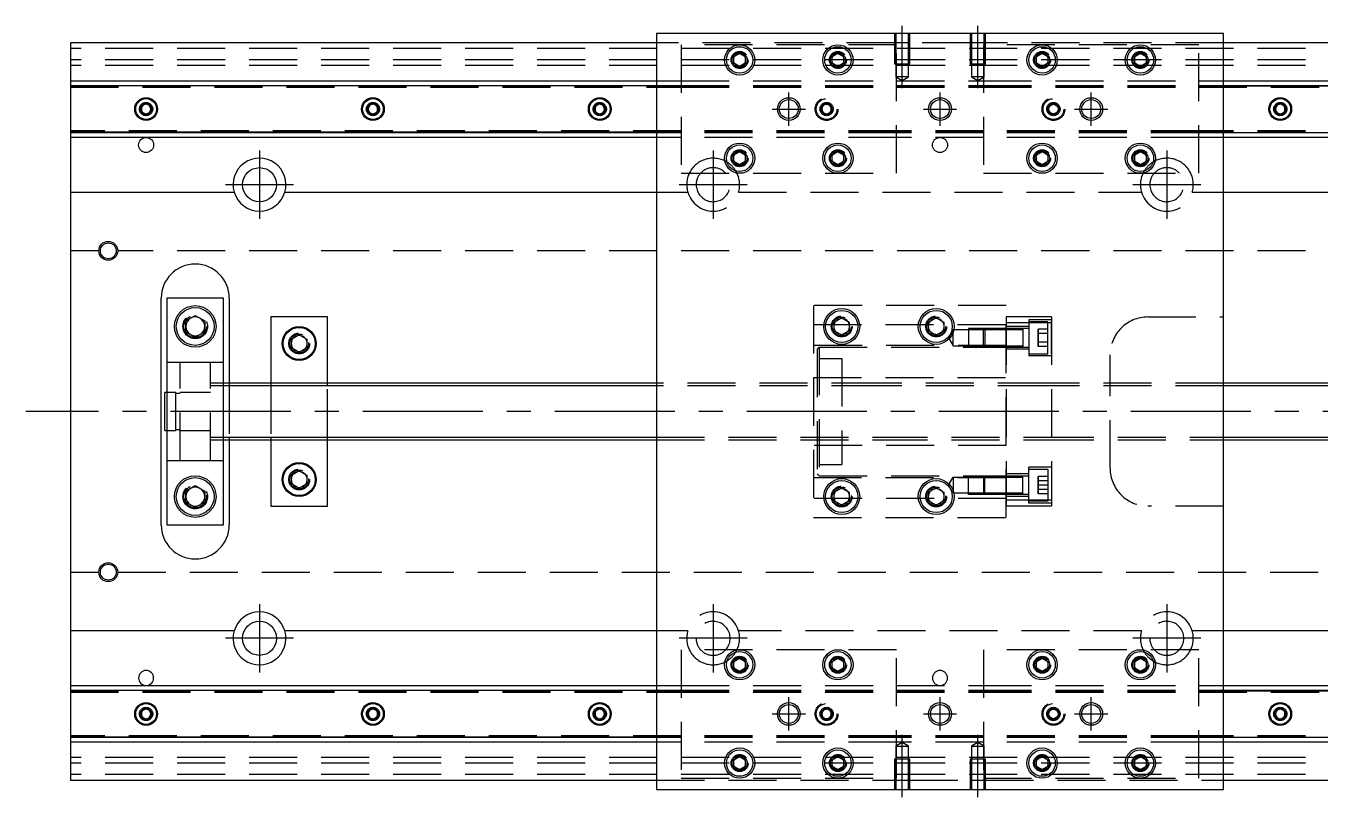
# Model space of a CAD drawing. Extents: x -12 to 673, y -279 to 102.
# Drawn here: x -11.8 to 330.5, y -102 to 102 of the extents above; entities that cross this region are included whole.
import ezdxf

# ---------------------------------------------------------------- set-up
doc = ezdxf.new("R2010")
doc.units = 0
doc.linetypes.add('CENTER', pattern=[50.8, 31.75, -6.35, 6.35, -6.35])
doc.linetypes.add('DASHED', pattern=[19.05, 12.7, -6.35])
doc.layers.get('0').update_dxf_attribs({"linetype": 'CONTINUOUS'})
doc.layers.add('CENTER', color=1, linetype='CENTER')

msp = doc.modelspace()

# ---------------------------------------------------------------- linework, layer by layer
at = {"color": 7, "linetype": 'CONTINUOUS'}
for p, q in [((155, 100), (155, -100)), ((305, 100), (155, 100)), ((305, -100), (305, 100)), ((0, 97.5), (0, 87.5)), ((155, 97.5), (0, 97.5)), ((460, 97.5), (305, 97.5)), ((175.5, 93.866026), (177, 94.73205)), ((175.5, 92.133974), (175.5, 93.866026)), ((177, 94.73205), (178.5, 93.866026)), ((178.5, 93.866026), (178.5, 92.133974)), ((201.5, 93.866026), (203, 94.73205)), ((201.5, 92.133974), (201.5, 93.866026)), ((203, 94.73205), (204.5, 93.866026)), ((204.5, 93.866026), (204.5, 92.133974)), ((255.5, 93.866026), (257, 94.73205)), ((255.5, 92.133974), (255.5, 93.866026)), ((257, 94.73205), (258.5, 93.866026)), ((258.5, 93.866026), (258.5, 92.133974)), ((281.5, 93.866026), (283, 94.73205)), ((281.5, 92.133974), (281.5, 93.866026)), ((283, 94.73205), (284.5, 93.866026)), ((284.5, 93.866026), (284.5, 92.133974)), ((177, 91.26795), (175.5, 92.133974)), ((178.5, 92.133974), (177, 91.26795)), ((203, 91.26795), (201.5, 92.133974)), ((204.5, 92.133974), (203, 91.26795)), ((257, 91.26795), (255.5, 92.133974)), ((258.5, 92.133974), (257, 91.26795)), ((283, 91.26795), (281.5, 92.133974)), ((284.5, 92.133974), (283, 91.26795)), ((0, 87.5), (155, 87.5)), ((0, 87.5), (0, 86.247728)), ((0, 86.247728), (155, 86.247728)), ((0, 86.247728), (0, 73.752272)), ((305, 87.5), (460, 87.5)), ((305, 86.247728), (460, 86.247728)), ((18.75, 80.721688), (20, 81.443376)), ((18.75, 79.278312), (18.75, 80.721688)), ((20, 78.556624), (18.75, 79.278312)), ((20, 81.443376), (21.25, 80.721688)), ((21.25, 79.278312), (20, 78.556624)), ((21.25, 80.721688), (21.25, 79.278312)), ((78.75, 80.721688), (80, 81.443376)), ((78.75, 79.278312), (78.75, 80.721688)), ((80, 78.556624), (78.75, 79.278312)), ((80, 81.443376), (81.25, 80.721688)), ((81.25, 79.278312), (80, 78.556624)), ((81.25, 80.721688), (81.25, 79.278312)), ((138.75, 80.721688), (140, 81.443376)), ((138.75, 79.278312), (138.75, 80.721688)), ((140, 78.556624), (138.75, 79.278312)), ((140, 81.443376), (141.25, 80.721688)), ((141.25, 79.278312), (140, 78.556624)), ((141.25, 80.721688), (141.25, 79.278312)), ((318.75, 80.721688), (320, 81.443376)), ((318.75, 79.278312), (318.75, 80.721688)), ((320, 78.556624), (318.75, 79.278312)), ((320, 81.443376), (321.25, 80.721688)), ((321.25, 79.278312), (320, 78.556624)), ((321.25, 80.721688), (321.25, 79.278312)), ((0, 73.752272), (0, 72.5)), ((155, 73.752272), (0, 73.752272)), ((155, 72.5), (0, 72.5)), ((0, 72.5), (0, 58)), ((460, 73.752272), (305, 73.752272)), ((460, 72.5), (305, 72.5)), ((175.5, 67.866026), (177, 68.73205)), ((177, 68.73205), (178.5, 67.866026)), ((201.5, 67.866026), (203, 68.73205)), ((203, 68.73205), (204.5, 67.866026)), ((255.5, 67.866026), (257, 68.73205)), ((257, 68.73205), (258.5, 67.866026)), ((281.5, 67.866026), (283, 68.73205)), ((283, 68.73205), (284.5, 67.866026)), ((175.5, 66.133974), (175.5, 67.866026)), ((177, 65.26795), (175.5, 66.133974)), ((178.5, 66.133974), (177, 65.26795)), ((178.5, 67.866026), (178.5, 66.133974)), ((201.5, 66.133974), (201.5, 67.866026)), ((203, 65.26795), (201.5, 66.133974)), ((204.5, 66.133974), (203, 65.26795)), ((204.5, 67.866026), (204.5, 66.133974)), ((255.5, 66.133974), (255.5, 67.866026)), ((257, 65.26795), (255.5, 66.133974)), ((258.5, 66.133974), (257, 65.26795)), ((258.5, 67.866026), (258.5, 66.133974)), ((281.5, 66.133974), (281.5, 67.866026)), ((283, 65.26795), (281.5, 66.133974)), ((284.5, 66.133974), (283, 65.26795)), ((284.5, 67.866026), (284.5, 66.133974)), ((0, 58), (43.291796, 58)), ((0, 58), (0, -58)), ((56.708204, 58), (155, 58)), ((305, 58), (403.291796, 58)), ((24, -30), (24, 30)), ((25.5, 30), (25.5, -30)), ((40.5, 30), (25.5, 30)), ((40.5, -30), (40.5, 30)), ((42, 30), (42, 7.5)), ((30.5, 23.943376), (33, 25.386752)), ((33, 25.386752), (35.5, 23.943376)), ((68, 25), (53, 25)), ((53, 25), (53, 7.5)), ((68, 7.5), (68, 25)), ((202, 23.6547), (204, 24.809402)), ((204, 24.809402), (206, 23.6547)), ((227, 23.6547), (229, 24.809402)), ((229, 24.809402), (231, 23.6547)), ((30.5, 21.056624), (30.5, 23.943376)), ((33, 19.613248), (30.5, 21.056624)), ((35.5, 21.056624), (33, 19.613248)), ((35.5, 23.943376), (35.5, 21.056624)), ((202, 21.3453), (202, 23.6547)), ((204, 20.190598), (202, 21.3453)), ((206, 21.3453), (204, 20.190598)), ((206, 23.6547), (206, 21.3453)), ((227, 21.3453), (227, 23.6547)), ((229, 20.190598), (227, 21.3453)), ((231, 21.3453), (229, 20.190598)), ((231, 23.6547), (231, 21.3453)), ((58.5, 19.1547), (60.5, 20.309402)), ((58.5, 16.8453), (58.5, 19.1547)), ((60.5, 20.309402), (62.5, 19.1547)), ((62.5, 19.1547), (62.5, 16.8453)), ((60.5, 15.690598), (58.5, 16.8453)), ((62.5, 16.8453), (60.5, 15.690598)), ((155, 7.5), (40.5, 7.5)), ((410, 7.5), (305, 7.5)), ((25, -5), (25, 5)), ((25.5, 5), (25, 5)), ((25, -5), (25.5, -5)), ((40.5, -7.5), (155, -7.5)), ((42, -7.5), (42, -30)), ((53, -7.5), (53, -25)), ((68, -25), (68, -7.5)), ((305, -7.5), (410, -7.5)), ((58.5, -16.8453), (60.5, -15.690598)), ((58.5, -19.1547), (58.5, -16.8453)), ((60.5, -15.690598), (62.5, -16.8453)), ((62.5, -16.8453), (62.5, -19.1547)), ((30.5, -21.056624), (33, -19.613248)), ((33, -19.613248), (35.5, -21.056624)), ((60.5, -20.309402), (58.5, -19.1547)), ((62.5, -19.1547), (60.5, -20.309402)), ((202, -21.3453), (204, -20.190598)), ((204, -20.190598), (206, -21.3453)), ((227, -21.3453), (229, -20.190598)), ((229, -20.190598), (231, -21.3453)), ((30.5, -23.943376), (30.5, -21.056624)), ((33, -25.386752), (30.5, -23.943376)), ((35.5, -23.943376), (33, -25.386752)), ((35.5, -21.056624), (35.5, -23.943376)), ((202, -23.6547), (202, -21.3453)), ((204, -24.809402), (202, -23.6547)), ((206, -23.6547), (204, -24.809402)), ((206, -21.3453), (206, -23.6547)), ((227, -23.6547), (227, -21.3453)), ((229, -24.809402), (227, -23.6547)), ((231, -23.6547), (229, -24.809402)), ((231, -21.3453), (231, -23.6547)), ((53, -25), (68, -25)), ((25.5, -30), (40.5, -30)), ((0, -58), (0, -72.5)), ((43.291796, -58), (0, -58)), ((155, -58), (56.708204, -58)), ((403.291796, -58), (305, -58)), ((175.5, -66.133974), (177, -65.26795)), ((175.5, -67.866026), (175.5, -66.133974)), ((177, -68.73205), (175.5, -67.866026)), ((177, -65.26795), (178.5, -66.133974)), ((178.5, -67.866026), (177, -68.73205)), ((178.5, -66.133974), (178.5, -67.866026)), ((201.5, -66.133974), (203, -65.26795)), ((201.5, -67.866026), (201.5, -66.133974)), ((203, -68.73205), (201.5, -67.866026)), ((203, -65.26795), (204.5, -66.133974)), ((204.5, -67.866026), (203, -68.73205)), ((204.5, -66.133974), (204.5, -67.866026)), ((255.5, -66.133974), (257, -65.26795)), ((255.5, -67.866026), (255.5, -66.133974)), ((257, -68.73205), (255.5, -67.866026)), ((257, -65.26795), (258.5, -66.133974)), ((258.5, -67.866026), (257, -68.73205)), ((258.5, -66.133974), (258.5, -67.866026)), ((281.5, -66.133974), (283, -65.26795)), ((281.5, -67.866026), (281.5, -66.133974)), ((283, -68.73205), (281.5, -67.866026)), ((283, -65.26795), (284.5, -66.133974)), ((284.5, -67.866026), (283, -68.73205)), ((284.5, -66.133974), (284.5, -67.866026)), ((0, -72.5), (155, -72.5)), ((0, -72.5), (0, -73.752272)), ((0, -73.752272), (155, -73.752272)), ((0, -73.752272), (0, -86.247728)), ((305, -72.5), (460, -72.5)), ((305, -73.752272), (460, -73.752272)), ((18.75, -79.278312), (20, -78.556624)), ((20, -78.556624), (21.25, -79.278312)), ((78.75, -79.278312), (80, -78.556624)), ((80, -78.556624), (81.25, -79.278312)), ((138.75, -79.278312), (140, -78.556624)), ((140, -78.556624), (141.25, -79.278312)), ((318.75, -79.278312), (320, -78.556624)), ((320, -78.556624), (321.25, -79.278312)), ((18.75, -80.721688), (18.75, -79.278312)), ((20, -81.443376), (18.75, -80.721688)), ((21.25, -80.721688), (20, -81.443376)), ((21.25, -79.278312), (21.25, -80.721688)), ((78.75, -80.721688), (78.75, -79.278312)), ((80, -81.443376), (78.75, -80.721688)), ((81.25, -80.721688), (80, -81.443376)), ((81.25, -79.278312), (81.25, -80.721688)), ((138.75, -80.721688), (138.75, -79.278312)), ((140, -81.443376), (138.75, -80.721688)), ((141.25, -80.721688), (140, -81.443376)), ((141.25, -79.278312), (141.25, -80.721688)), ((318.75, -80.721688), (318.75, -79.278312)), ((320, -81.443376), (318.75, -80.721688)), ((321.25, -80.721688), (320, -81.443376)), ((321.25, -79.278312), (321.25, -80.721688)), ((155, -86.247728), (0, -86.247728)), ((0, -86.247728), (0, -87.5)), ((155, -87.5), (0, -87.5)), ((0, -87.5), (0, -97.5)), ((460, -86.247728), (305, -86.247728)), ((460, -87.5), (305, -87.5)), ((175.5, -92.133974), (177, -91.26795)), ((175.5, -93.866026), (175.5, -92.133974)), ((177, -91.26795), (178.5, -92.133974)), ((178.5, -92.133974), (178.5, -93.866026)), ((201.5, -92.133974), (203, -91.26795)), ((201.5, -93.866026), (201.5, -92.133974)), ((203, -91.26795), (204.5, -92.133974)), ((204.5, -92.133974), (204.5, -93.866026)), ((255.5, -92.133974), (257, -91.26795)), ((255.5, -93.866026), (255.5, -92.133974)), ((257, -91.26795), (258.5, -92.133974)), ((258.5, -92.133974), (258.5, -93.866026)), ((281.5, -92.133974), (283, -91.26795)), ((281.5, -93.866026), (281.5, -92.133974)), ((283, -91.26795), (284.5, -92.133974)), ((284.5, -92.133974), (284.5, -93.866026)), ((177, -94.73205), (175.5, -93.866026)), ((178.5, -93.866026), (177, -94.73205)), ((203, -94.73205), (201.5, -93.866026)), ((204.5, -93.866026), (203, -94.73205)), ((257, -94.73205), (255.5, -93.866026)), ((258.5, -93.866026), (257, -94.73205)), ((283, -94.73205), (281.5, -93.866026)), ((284.5, -93.866026), (283, -94.73205)), ((0, -97.5), (155, -97.5)), ((305, -97.5), (460, -97.5)), ((155, -100), (305, -100))]:
    msp.add_line(p, q, dxfattribs=at)
at = {"color": 3, "linetype": 'DASHED'}
for p, q in [((218.000006, 100), (218.000006, 92)), ((218.35, 100), (218.35, 92)), ((221.65, 92), (221.65, 100)), ((221.999994, 92), (221.999994, 100)), ((238.000006, 100), (238.000006, 92)), ((238.35, 100), (238.35, 92)), ((241.65, 92), (241.65, 100)), ((241.999994, 92), (241.999994, 100)), ((460, 96), (0, 96)), ((218.000006, 97.5), (155, 97.5)), ((218.5, 97), (161.5, 97)), ((161.5, 97), (161.5, 63)), ((221.999994, 97.5), (218.000006, 97.5)), ((218.5, 63), (218.5, 97)), ((238.000006, 97.5), (221.999994, 97.5)), ((241.999994, 97.5), (238.000006, 97.5)), ((241.5, 97), (241.5, 63)), ((298.5, 97), (241.5, 97)), ((305, 97.5), (241.999994, 97.5)), ((298.5, 63), (298.5, 97)), ((460, 93), (0, 93)), ((178.973226, 93.326156), (179, 93)), ((201, 93), (201.023172, 93.30356)), ((258.973226, 93.326156), (259, 93)), ((284.973226, 93.326156), (285, 93)), ((460, 91.5), (0, 91.5)), ((218.000006, 92), (221.999994, 92)), ((218.35, 92), (218.35, 88.5)), ((221.65, 88.5), (221.65, 92)), ((238.000006, 92), (241.999994, 92)), ((238.35, 92), (238.35, 88.5)), ((241.65, 88.5), (241.65, 92)), ((0, 86.1147), (155, 86.1147)), ((0, 86.1), (161.5, 86.1)), ((0, 85.8), (161.5, 85.8)), ((155, 87.5), (161.5, 87.5)), ((155, 86.247728), (161.5, 86.247728)), ((155, 86.1147), (161.5, 86.1147)), ((161.5, 87.5), (218.5, 87.5)), ((161.5, 86.247728), (218.5, 86.247728)), ((161.5, 86.1147), (218.5, 86.1147)), ((161.5, 86.1), (218.5, 86.1)), ((161.5, 86.1), (218.5, 86.1)), ((161.5, 85.8), (218.5, 85.8)), ((161.5, 85.8), (218.5, 85.8)), ((221.65, 88.5), (218.35, 88.5)), ((218.35, 88.5), (220, 87.547372)), ((218.5, 87.5), (241.5, 87.5)), ((218.5, 86.247728), (241.5, 86.247728)), ((218.5, 86.1147), (241.5, 86.1147)), ((218.5, 86.1), (241.5, 86.1)), ((218.5, 85.8), (241.5, 85.8)), ((220, 87.547372), (221.65, 88.5)), ((241.65, 88.5), (238.35, 88.5)), ((238.35, 88.5), (240, 87.547372)), ((240, 87.547372), (241.65, 88.5)), ((241.5, 87.5), (298.5, 87.5)), ((241.5, 86.247728), (298.5, 86.247728)), ((241.5, 86.1147), (298.5, 86.1147)), ((241.5, 86.1), (298.5, 86.1)), ((241.5, 86.1), (298.5, 86.1)), ((241.5, 85.8), (298.5, 85.8)), ((241.5, 85.8), (298.5, 85.8)), ((298.5, 87.5), (305, 87.5)), ((298.5, 86.247728), (305, 86.247728)), ((298.5, 86.1147), (305, 86.1147)), ((298.5, 86.1), (460, 86.1)), ((298.5, 85.8), (460, 85.8)), ((305, 86.1147), (460, 86.1147)), ((21.477374, 80.25955), (21.5, 80)), ((78.5, 80), (78.516134, 80.21941)), ((141.477374, 80.25955), (141.5, 80)), ((198.5, 80), (198.516134, 80.21941)), ((198.75, 80.721688), (200, 81.443376)), ((198.75, 79.278312), (198.75, 80.721688)), ((200, 78.556624), (198.75, 79.278312)), ((200, 81.443376), (201.25, 80.721688)), ((201.25, 79.278312), (200, 78.556624)), ((201.25, 80.721688), (201.25, 79.278312)), ((258.5, 80), (258.52041, 80.24661)), ((258.75, 80.721688), (260, 81.443376)), ((258.75, 79.278312), (258.75, 80.721688)), ((260, 78.556624), (258.75, 79.278312)), ((260, 81.443376), (261.25, 80.721688)), ((261.25, 79.278312), (260, 78.556624)), ((261.25, 80.721688), (261.25, 79.278312)), ((321.477374, 80.25955), (321.5, 80)), ((161.5, 74.2), (0, 74.2)), ((161.5, 73.9), (0, 73.9)), ((155, 73.8853), (0, 73.8853)), ((161.5, 73.8853), (155, 73.8853)), ((161.5, 73.752272), (155, 73.752272)), ((161.5, 72.5), (155, 72.5)), ((218.5, 74.2), (161.5, 74.2)), ((218.5, 73.9), (161.5, 73.9)), ((218.5, 73.8853), (161.5, 73.8853)), ((218.5, 73.752272), (161.5, 73.752272)), ((218.5, 72.5), (161.5, 72.5)), ((241.5, 74.2), (218.5, 74.2)), ((241.5, 73.9), (218.5, 73.9)), ((241.5, 73.8853), (218.5, 73.8853)), ((241.5, 73.752272), (218.5, 73.752272)), ((241.5, 72.5), (218.5, 72.5)), ((298.5, 74.2), (241.5, 74.2)), ((298.5, 73.9), (241.5, 73.9)), ((298.5, 73.8853), (241.5, 73.8853)), ((298.5, 73.752272), (241.5, 73.752272)), ((298.5, 72.5), (241.5, 72.5)), ((460, 74.2), (298.5, 74.2)), ((460, 73.9), (298.5, 73.9)), ((305, 73.8853), (298.5, 73.8853)), ((305, 73.752272), (298.5, 73.752272)), ((305, 72.5), (298.5, 72.5)), ((460, 73.8853), (305, 73.8853)), ((175, 67), (175.030168, 67.346066)), ((204.973226, 67.326156), (205, 67)), ((258.973226, 67.326156), (259, 67)), ((281, 67), (281.030168, 67.346066)), ((161.5, 63), (218.5, 63)), ((241.5, 63), (298.5, 63)), ((155, 58), (163.291796, 58)), ((176.708204, 58), (283.291796, 58)), ((296.708204, 58), (305, 58)), ((7.5, 42.5), (0, 42.5)), ((460, 42.5), (12.5, 42.5)), ((196.5, 28), (196.5, -28)), ((247.5, 28), (196.5, 28)), ((247.5, -28), (247.5, 28)), ((247.5, 25), (247.5, -25)), ((259.5, 25), (247.5, 25)), ((253.5, 24.235572), (253.5, 14.735572)), ((259.5, 24.235572), (253.5, 24.235572)), ((259.5, 25), (259.5, -25)), ((285, 25), (305, 25)), ((30, 22.5), (30.020026, 22.846056)), ((196.5, 23), (247.5, 23)), ((201.5, 22.5), (201.512884, 22.753488)), ((226.5, 22.5), (226.52689, 22.865682)), ((233.500001, 21.585571), (232.287565, 19.485571)), ((239.4, 21.585571), (233.5, 21.585571)), ((233.500001, 17.385571), (233.500001, 21.585571)), ((242.4, 21.985565), (237.5, 21.985565)), ((237.5, 21.971141), (237.5, 16.985576)), ((242, 21.585571), (239.4, 21.585571)), ((241.9, 21.985571), (241.5, 21.585571)), ((241.5, 17.385571), (241.5, 21.585571)), ((241.9, 21.985571), (241.9, 16.985571)), ((251.9, 21.585571), (242, 21.585571)), ((253.5, 21.985565), (242.4, 21.985565)), ((259.5, 23.49468), (247.5, 23.49468)), ((253.5, 22.485571), (247.5, 22.485571)), ((251.9, 21.985571), (251.9, 16.985571)), ((258.5, 23.735571), (253.5, 23.735571)), ((256, 20.640272), (256, 21.794972)), ((256, 21.794972), (256, 20.640272)), ((258.5, 21.794972), (256, 21.794972)), ((258.5, 20.640272), (256, 20.640272)), ((256, 18.330872), (256, 20.640272)), ((256, 20.640272), (256, 18.330872)), ((258.5, 15.235572), (258.5, 23.735572)), ((259.5, 15.235571), (259.5, 23.735571)), ((62.983582, 18.286038), (63, 18)), ((247.5, 17.5), (196.5, 17.5)), ((232.287565, 19.485571), (233.500001, 17.385571)), ((233.500001, 17.385571), (239.4, 17.385571)), ((239.4, 17.385571), (242, 17.385571)), ((241.5, 17.385571), (241.9, 16.985571)), ((242, 17.385571), (251.9, 17.385571)), ((258.5, 18.330872), (256, 18.330872)), ((256, 17.17617), (256, 18.330872)), ((256, 18.330872), (256, 17.17617)), ((258.5, 17.17617), (256, 17.17617)), ((197.5, 16.5), (198, 17)), ((197.5, 16.5), (197.5, -16.5)), ((198, 17), (248, 17)), ((198, 17), (198, -17)), ((198, 14), (204, 14)), ((204, 14), (204, -14)), ((237.5, 16.985575), (242.4, 16.985575)), ((242.4, 16.985575), (253.5, 16.985575)), ((253.5, 16.485571), (247.5, 16.485571)), ((253.5, 15.235572), (258.5, 15.235572)), ((259.5, 14.735572), (253.5, 14.735572)), ((275, -15), (275, 15)), ((29, 13), (25.5, 13)), ((29, -13), (29, 13)), ((37, 13), (29, 13)), ((37, -13), (37, 13)), ((40.5, 13), (37, 13)), ((40.5, 7.5), (37, 7.5)), ((42, 7.5), (42, 6.75)), ((53, 7.5), (53, 6.75)), ((68, 6.75), (68, 7.5)), ((214, 7.5), (155, 7.5)), ((196.5, 9), (247.5, 9)), ((258, 7.5), (214, 7.5)), ((305, 7.5), (258, 7.5)), ((27.85, 5), (25.5, 5)), ((27.85, -5), (27.85, 5)), ((29, 4.8), (27.85, 4.8)), ((37, 5), (29, 5)), ((40.5, 6.75), (37, 6.75)), ((42, 6.75), (42, -6.75)), ((53, 6.75), (53, -6.75)), ((68, -6.75), (68, 6.75)), ((214, 6.75), (155, 6.75)), ((258, 6.75), (214, 6.75)), ((305, 6.75), (258, 6.75)), ((25.5, -5), (27.85, -5)), ((27.85, -4.8), (29, -4.8)), ((29, -5), (37, -5)), ((37, -6.75), (40.5, -6.75)), ((42, -6.75), (42, -7.5)), ((53, -6.75), (53, -7.5)), ((68, -7.5), (68, -6.75)), ((155, -6.75), (214, -6.75)), ((214, -6.75), (258, -6.75)), ((258, -6.75), (305, -6.75)), ((37, -7.5), (40.5, -7.5)), ((155, -7.5), (214, -7.5)), ((247.5, -9), (196.5, -9)), ((214, -7.5), (258, -7.5)), ((258, -7.5), (305, -7.5)), ((25.5, -13), (29, -13)), ((29, -13), (37, -13)), ((37, -13), (40.5, -13)), ((198, -17), (197.5, -16.5)), ((198, -14), (204, -14)), ((198, -17), (247.5, -17)), ((237.5, -21.985566), (237.5, -16.985575)), ((237.5, -16.985575), (242.4, -16.985575)), ((241.499979, -17.385571), (241.899979, -16.985571)), ((241.899979, -21.985571), (241.899979, -16.985571)), ((242.4, -16.985575), (253.5, -16.985575)), ((253.5, -16.485572), (247.5, -16.485572)), ((251.9, -21.985571), (251.9, -16.985571)), ((253.5, -24.235572), (253.5, -14.735572)), ((259.5, -14.735572), (253.5, -14.735572)), ((253.5, -15.235571), (258.5, -15.235571)), ((258.5, -15.235571), (258.5, -23.735571)), ((62.983582, -17.713962), (63, -18)), ((196.5, -17.5), (247.5, -17.5)), ((232.287565, -19.485571), (233.500001, -17.385571)), ((233.500001, -21.585571), (232.287565, -19.485571)), ((233.500001, -17.385571), (233.500001, -21.585571)), ((233.500001, -17.385571), (239.4, -17.385571)), ((239.4, -17.385571), (242, -17.385571)), ((241.499979, -17.385571), (241.499979, -21.585571)), ((242, -17.385571), (251.9, -17.385572)), ((256, -18.330872), (256, -17.17617)), ((256, -17.17617), (256, -18.330872)), ((258.5, -17.17617), (256, -17.17617)), ((258.5, -18.330872), (256, -18.330872)), ((256, -20.640272), (256, -18.330872)), ((256, -18.330872), (256, -20.640272)), ((258.5, -19.485571), (256, -19.485571)), ((35.977798, -22.135694), (36, -22.5)), ((247.5, -23), (196.5, -23)), ((206.483582, -22.213962), (206.5, -22.5)), ((231.483582, -22.213962), (231.5, -22.5)), ((239.4, -21.585571), (233.66115, -21.585571)), ((242.4, -21.985565), (237.5, -21.985565)), ((242, -21.585571), (239.4, -21.585571)), ((241.899979, -21.985571), (241.499979, -21.585571)), ((251.9, -21.585571), (242, -21.585571)), ((253.5, -21.985565), (242.4, -21.985565)), ((253.5, -22.485572), (247.5, -22.485572)), ((259.5, -23.49468), (247.5, -23.49468)), ((251.9, -21.728173), (251.9, -21.985571)), ((258.5, -23.735571), (253.5, -23.735571)), ((258.5, -20.640272), (256, -20.640272)), ((256, -21.794972), (256, -20.640272)), ((256, -20.640272), (256, -21.794972)), ((258.5, -21.794972), (256, -21.794972)), ((259.5, -25), (247.5, -25)), ((259.5, -24.235572), (253.5, -24.235572)), ((305, -25), (285, -25)), ((196.5, -28), (247.5, -28)), ((0, -42.5), (7.5, -42.5)), ((12.5, -42.5), (460, -42.5)), ((163.291796, -58), (155, -58)), ((283.291796, -58), (176.708204, -58)), ((305, -58), (296.708204, -58)), ((218.5, -63), (161.5, -63)), ((161.5, -63), (161.5, -97)), ((218.5, -97), (218.5, -63)), ((241.5, -63), (241.5, -97)), ((298.5, -63), (241.5, -63)), ((298.5, -97), (298.5, -63)), ((178.973226, -66.673844), (179, -67)), ((201, -67), (201.023172, -66.69644)), ((258.973226, -66.673844), (259, -67)), ((284.973226, -66.673844), (285, -67)), ((0, -73.8853), (155, -73.8853)), ((0, -73.9), (161.5, -73.9)), ((0, -74.2), (161.5, -74.2)), ((155, -72.5), (161.5, -72.5)), ((155, -73.752272), (161.5, -73.752272)), ((155, -73.8853), (161.5, -73.8853)), ((161.5, -72.5), (218.5, -72.5)), ((161.5, -73.752272), (218.5, -73.752272)), ((161.5, -73.8853), (218.5, -73.8853)), ((161.5, -73.9), (218.5, -73.9)), ((161.5, -74.2), (218.5, -74.2)), ((218.5, -72.5), (241.5, -72.5)), ((218.5, -73.752272), (241.5, -73.752272)), ((218.5, -73.8853), (241.5, -73.8853)), ((218.5, -73.9), (241.5, -73.9)), ((218.5, -74.2), (241.5, -74.2)), ((241.5, -72.5), (298.5, -72.5)), ((241.5, -73.752272), (298.5, -73.752272)), ((241.5, -73.8853), (298.5, -73.8853)), ((241.5, -73.9), (298.5, -73.9)), ((241.5, -74.2), (298.5, -74.2)), ((298.5, -72.5), (305, -72.5)), ((298.5, -73.752272), (305, -73.752272)), ((298.5, -73.8853), (305, -73.8853)), ((298.5, -73.9), (460, -73.9)), ((298.5, -74.2), (460, -74.2)), ((305, -73.8853), (460, -73.8853)), ((198.75, -79.278312), (200, -78.556624)), ((200, -78.556624), (201.25, -79.278312)), ((258.75, -79.278312), (260, -78.556624)), ((260, -78.556624), (261.25, -79.278312)), ((21.477374, -79.74045), (21.5, -80)), ((81.477374, -79.74045), (81.5, -80)), ((138.5, -80), (138.516134, -79.78059)), ((198.75, -80.721688), (198.75, -79.278312)), ((200, -81.443376), (198.75, -80.721688)), ((201.25, -80.721688), (200, -81.443376)), ((201.25, -79.278312), (201.25, -80.721688)), ((201.477374, -79.74045), (201.5, -80)), ((258.75, -80.721688), (258.75, -79.278312)), ((260, -81.443376), (258.75, -80.721688)), ((261.25, -80.721688), (260, -81.443376)), ((261.25, -79.278312), (261.25, -80.721688)), ((261.477374, -79.74045), (261.5, -80)), ((321.477374, -79.74045), (321.5, -80)), ((161.5, -85.8), (0, -85.8)), ((161.5, -86.1), (0, -86.1)), ((155, -86.1147), (0, -86.1147)), ((161.5, -86.1147), (155, -86.1147)), ((161.5, -86.247728), (155, -86.247728)), ((161.5, -87.5), (155, -87.5)), ((218.5, -85.8), (161.5, -85.8)), ((218.5, -85.8), (161.5, -85.8)), ((218.5, -86.1), (161.5, -86.1)), ((218.5, -86.1), (161.5, -86.1)), ((218.5, -86.1147), (161.5, -86.1147)), ((218.5, -86.247728), (161.5, -86.247728)), ((218.5, -87.5), (161.5, -87.5)), ((220, -87.547372), (218.35, -88.5)), ((218.35, -88.5), (220, -88.5)), ((218.35, -88.5), (218.35, -92)), ((241.5, -85.8), (218.5, -85.8)), ((241.5, -86.1), (218.5, -86.1)), ((241.5, -86.1147), (218.5, -86.1147)), ((241.5, -86.247728), (218.5, -86.247728)), ((241.5, -87.5), (218.5, -87.5)), ((221.65, -88.5), (220, -87.547372)), ((220, -88.5), (221.65, -88.5)), ((221.65, -92), (221.65, -88.5)), ((240, -87.547372), (238.35, -88.5)), ((238.35, -88.5), (240, -88.5)), ((238.35, -88.5), (238.35, -92)), ((241.65, -88.5), (240, -87.547372)), ((240, -88.5), (241.65, -88.5)), ((298.5, -85.8), (241.5, -85.8)), ((298.5, -85.8), (241.5, -85.8)), ((298.5, -86.1), (241.5, -86.1)), ((298.5, -86.1), (241.5, -86.1)), ((298.5, -86.1147), (241.5, -86.1147)), ((298.5, -86.247728), (241.5, -86.247728)), ((298.5, -87.5), (241.5, -87.5)), ((241.65, -92), (241.65, -88.5)), ((460, -85.8), (298.5, -85.8)), ((460, -86.1), (298.5, -86.1)), ((305, -86.1147), (298.5, -86.1147)), ((305, -86.247728), (298.5, -86.247728)), ((305, -87.5), (298.5, -87.5)), ((460, -86.1147), (305, -86.1147)), ((460, -91.5), (0, -91.5)), ((221.999994, -92), (218.000006, -92)), ((218.000006, -92), (218.000006, -100)), ((218.35, -92), (218.35, -100)), ((221.65, -100), (221.65, -92)), ((221.999994, -100), (221.999994, -92)), ((241.999994, -92), (238.000006, -92)), ((238.000006, -92), (238.000006, -100)), ((238.35, -92), (238.35, -100)), ((241.65, -100), (241.65, -92)), ((241.999994, -100), (241.999994, -92)), ((460, -93), (0, -93)), ((178.973226, -92.673844), (179, -93)), ((204.973226, -92.673844), (205, -93)), ((258.973226, -92.673844), (259, -93)), ((281, -93), (281.030168, -92.653934)), ((460, -96), (0, -96)), ((155, -97.5), (218.000006, -97.5)), ((161.5, -97), (218.5, -97)), ((218.000006, -97.5), (221.999994, -97.5)), ((221.999994, -97.5), (238.000006, -97.5)), ((238.000006, -97.5), (241.999994, -97.5)), ((241.5, -97), (298.5, -97)), ((241.999994, -97.5), (305, -97.5))]:
    msp.add_line(p, q, dxfattribs=at)
at = {"color": 3, "linetype": 'CONTINUOUS'}
for p, q in [((155, 6.75), (40.5, 6.75)), ((410, 6.75), (305, 6.75)), ((40.5, -6.75), (155, -6.75)), ((305, -6.75), (410, -6.75))]:
    msp.add_line(p, q, dxfattribs=at)
at = {"color": 7, "linetype": 'CONTINUOUS'}
for centre, radius in [((177, 93), 4), ((177, 93), 3.5), ((203, 93), 4), ((203, 93), 3.5), ((257, 93), 4), ((257, 93), 3.5), ((283, 93), 4), ((283, 93), 3.5), ((20, 80), 3), ((20, 80), 2.75), ((80, 80), 3), ((80, 80), 2.75), ((140, 80), 3), ((140, 80), 2.75), ((190, 80), 2.5), ((230, 80), 3), ((230, 80), 2.5), ((270, 80), 2.5), ((320, 80), 3), ((320, 80), 2.75), ((260, 80), 1.25), ((20, 70.5), 2), ((177, 67), 4), ((177, 67), 3.5), ((203, 67), 4), ((203, 67), 3.5), ((257, 67), 4), ((257, 67), 3.5), ((283, 67), 4), ((283, 67), 3.5), ((50, 60), 4.5), ((10, 42.5), 2.1), ((33, 22.5), 5.5), ((33, 22.5), 5), ((204, 22.5), 4.75), ((204, 22.5), 4.25), ((229, 22.5), 4.75), ((229, 22.5), 4.25), ((60.5, 18), 4.5), ((60.5, 18), 4.25), ((60.5, -18), 4.5), ((33, -22.5), 5.5), ((60.5, -18), 4.25), ((33, -22.5), 5), ((204, -22.5), 4.75), ((204, -22.5), 4.25), ((229, -22.5), 4.75), ((229, -22.5), 4.25), ((10, -42.5), 2.1), ((50, -60), 4.5), ((177, -67), 4), ((177, -67), 3.5), ((203, -67), 4), ((203, -67), 3.5), ((257, -67), 4), ((257, -67), 3.5), ((283, -67), 4), ((283, -67), 3.5), ((20, -80), 3), ((20, -80), 2.75), ((80, -80), 3), ((80, -80), 2.75), ((140, -80), 3), ((140, -80), 2.75), ((190, -80), 2.5), ((230, -80), 3), ((230, -80), 2.5), ((270, -80), 2.5), ((320, -80), 3), ((320, -80), 2.75), ((260, -80), 1.25), ((177, -93), 4), ((203, -93), 4), ((257, -93), 4), ((283, -93), 4), ((177, -93), 3.5), ((203, -93), 3.5), ((257, -93), 3.5), ((283, -93), 3.5)]:
    msp.add_circle(centre, radius, dxfattribs=at)
at = {"color": 3, "linetype": 'DASHED'}
for centre, radius in [((177, 93), 2.25), ((177, 93), 2), ((203, 93), 2.25), ((203, 93), 2), ((257, 93), 2.25), ((257, 93), 2), ((283, 93), 2.25), ((283, 93), 2), ((200, 80), 3), ((200, 80), 2.75), ((260, 80), 3), ((260, 80), 2.75), ((20, 80), 1.75), ((20, 80), 1.5), ((80, 80), 1.75), ((80, 80), 1.5), ((140, 80), 1.75), ((140, 80), 1.5), ((200, 80), 1.75), ((200, 80), 1.5), ((260, 80), 1.75), ((260, 80), 1.5), ((320, 80), 1.75), ((320, 80), 1.5), ((230, 70.5), 2), ((177, 67), 2.25), ((177, 67), 2), ((203, 67), 2.25), ((203, 67), 2), ((257, 67), 2.25), ((257, 67), 2), ((283, 67), 2.25), ((283, 67), 2), ((33, 22.5), 3.25), ((33, 22.5), 3), ((204, 22.5), 2.75), ((204, 22.5), 2.5), ((229, 22.5), 2.75), ((229, 22.5), 2.5), ((60.5, 18), 2.75), ((60.5, 18), 2.5), ((60.5, -18), 2.75), ((60.5, -18), 2.5), ((33, -22.5), 3.25), ((33, -22.5), 3), ((204, -22.5), 2.75), ((204, -22.5), 2.5), ((229, -22.5), 2.75), ((229, -22.5), 2.5), ((177, -67), 2.25), ((177, -67), 2), ((203, -67), 2.25), ((203, -67), 2), ((257, -67), 2.25), ((257, -67), 2), ((283, -67), 2.25), ((283, -67), 2), ((20, -80), 1.75), ((20, -80), 1.5), ((80, -80), 1.75), ((80, -80), 1.5), ((140, -80), 1.75), ((140, -80), 1.5), ((200, -80), 3), ((200, -80), 2.75), ((200, -80), 1.75), ((200, -80), 1.5), ((260, -80), 3), ((260, -80), 2.75), ((260, -80), 1.75), ((260, -80), 1.5), ((320, -80), 1.75), ((320, -80), 1.5), ((177, -93), 2.25), ((177, -93), 2), ((203, -93), 2.25), ((203, -93), 2), ((257, -93), 2.25), ((257, -93), 2), ((283, -93), 2.25), ((283, -93), 2)]:
    msp.add_circle(centre, radius, dxfattribs=at)
at = {"color": 3, "linetype": 'CONTINUOUS'}
for centre, radius in [((190, 80), 3), ((270, 80), 3), ((10, 42.5), 2.5), ((10, -42.5), 2.5), ((190, -80), 3), ((270, -80), 3)]:
    msp.add_circle(centre, radius, dxfattribs=at)
at = {"color": 7, "linetype": 'CONTINUOUS'}
for centre, radius, start, end in [((177, 93), 1.65, 155.380023, 180), ((177, 93), 1.65, 180, 204.619977), ((177, 93), 1.65, 144.619977, 155.380023), ((177, 93), 1.65, 95.380023, 144.619977), ((177, 93), 1.65, 84.619977, 95.380023), ((177, 93), 1.65, 35.380023, 84.619977), ((177, 93), 1.65, 24.619977, 35.380023), ((177, 93), 1.65, 335.380023, 24.619977), ((203, 93), 1.65, 155.380023, 180), ((203, 93), 1.65, 180, 204.619977), ((203, 93), 1.65, 144.619977, 155.380023), ((203, 93), 1.65, 95.380023, 144.619977), ((203, 93), 1.65, 84.619977, 95.380023), ((203, 93), 1.65, 35.380023, 84.619977), ((203, 93), 1.65, 24.619977, 35.380023), ((203, 93), 1.65, 335.380023, 24.619977), ((257, 93), 1.65, 155.380023, 180), ((257, 93), 1.65, 180, 204.619977), ((257, 93), 1.65, 144.619977, 155.380023), ((257, 93), 1.65, 95.380023, 144.619977), ((257, 93), 1.65, 84.619977, 95.380023), ((257, 93), 1.65, 35.380023, 84.619977), ((257, 93), 1.65, 24.619977, 35.380023), ((257, 93), 1.65, 335.380023, 24.619977), ((283, 93), 1.65, 155.380023, 180), ((283, 93), 1.65, 180, 204.619977), ((283, 93), 1.65, 144.619977, 155.380023), ((283, 93), 1.65, 95.380023, 144.619977), ((283, 93), 1.65, 84.619977, 95.380023), ((283, 93), 1.65, 35.380023, 84.619977), ((283, 93), 1.65, 24.619977, 35.380023), ((283, 93), 1.65, 335.380023, 24.619977), ((177, 93), 1.65, 204.619977, 215.380023), ((177, 93), 1.65, 215.380023, 264.619977), ((177, 93), 1.65, 264.619977, 275.380023), ((177, 93), 1.65, 275.380023, 324.619977), ((177, 93), 1.65, 324.619977, 335.380023), ((203, 93), 1.65, 204.619977, 215.380023), ((203, 93), 1.65, 215.380023, 264.619977), ((203, 93), 1.65, 264.619977, 275.380023), ((203, 93), 1.65, 275.380023, 324.619977), ((203, 93), 1.65, 324.619977, 335.380023), ((257, 93), 1.65, 204.619977, 215.380023), ((257, 93), 1.65, 215.380023, 264.619977), ((257, 93), 1.65, 264.619977, 275.380023), ((257, 93), 1.65, 275.380023, 324.619977), ((257, 93), 1.65, 324.619977, 335.380023), ((283, 93), 1.65, 204.619977, 215.380023), ((283, 93), 1.65, 215.380023, 264.619977), ((283, 93), 1.65, 264.619977, 275.380023), ((283, 93), 1.65, 275.380023, 324.619977), ((283, 93), 1.65, 324.619977, 335.380023), ((20, 80), 1.25, 120, 180), ((20, 80), 1.25, 180, 240), ((20, 80), 1.25, 60, 120), ((20, 80), 1.25, 240, 300), ((20, 80), 1.25, 0, 60), ((20, 80), 1.25, 300, 0), ((80, 80), 1.25, 120, 180), ((80, 80), 1.25, 180, 240), ((80, 80), 1.25, 60, 120), ((80, 80), 1.25, 240, 300), ((80, 80), 1.25, 0, 60), ((80, 80), 1.25, 300, 0), ((140, 80), 1.25, 120, 180), ((140, 80), 1.25, 180, 240), ((140, 80), 1.25, 60, 120), ((140, 80), 1.25, 240, 300), ((140, 80), 1.25, 0, 60), ((140, 80), 1.25, 300, 0), ((200, 80), 1.25, 300, 180), ((200, 80), 1.25, 180, 240), ((200, 80), 1.25, 240, 300), ((320, 80), 1.25, 120, 180), ((320, 80), 1.25, 180, 240), ((320, 80), 1.25, 60, 120), ((320, 80), 1.25, 240, 300), ((320, 80), 1.25, 0, 60), ((320, 80), 1.25, 300, 0), ((177, 67), 1.65, 95.380023, 144.619977), ((177, 67), 1.65, 84.619977, 95.380023), ((177, 67), 1.65, 35.380023, 84.619977), ((203, 67), 1.65, 95.380023, 144.619977), ((203, 67), 1.65, 84.619977, 95.380023), ((203, 67), 1.65, 35.380023, 84.619977), ((257, 67), 1.65, 95.380023, 144.619977), ((257, 67), 1.65, 84.619977, 95.380023), ((257, 67), 1.65, 35.380023, 84.619977), ((283, 67), 1.65, 95.380023, 144.619977), ((283, 67), 1.65, 84.619977, 95.380023), ((283, 67), 1.65, 35.380023, 84.619977), ((50, 60), 7, 343.39845, 196.60155), ((177, 67), 1.65, 155.380023, 180), ((177, 67), 1.65, 180, 204.619977), ((177, 67), 1.65, 144.619977, 155.380023), ((177, 67), 1.65, 204.619977, 215.380023), ((177, 67), 1.65, 215.380023, 264.619977), ((177, 67), 1.65, 264.619977, 275.380023), ((177, 67), 1.65, 275.380023, 324.619977), ((177, 67), 1.65, 24.619977, 35.380023), ((177, 67), 1.65, 324.619977, 335.380023), ((177, 67), 1.65, 335.380023, 24.619977), ((203, 67), 1.65, 155.380023, 180), ((203, 67), 1.65, 180, 204.619977), ((203, 67), 1.65, 144.619977, 155.380023), ((203, 67), 1.65, 204.619977, 215.380023), ((203, 67), 1.65, 215.380023, 264.619977), ((203, 67), 1.65, 264.619977, 275.380023), ((203, 67), 1.65, 275.380023, 324.619977), ((203, 67), 1.65, 24.619977, 35.380023), ((203, 67), 1.65, 324.619977, 335.380023), ((203, 67), 1.65, 335.380023, 24.619977), ((257, 67), 1.65, 155.380023, 180), ((257, 67), 1.65, 180, 204.619977), ((257, 67), 1.65, 144.619977, 155.380023), ((257, 67), 1.65, 204.619977, 215.380023), ((257, 67), 1.65, 215.380023, 264.619977), ((257, 67), 1.65, 264.619977, 275.380023), ((257, 67), 1.65, 275.380023, 324.619977), ((257, 67), 1.65, 24.619977, 35.380023), ((257, 67), 1.65, 324.619977, 335.380023), ((257, 67), 1.65, 335.380023, 24.619977), ((283, 67), 1.65, 155.380023, 180), ((283, 67), 1.65, 180, 204.619977), ((283, 67), 1.65, 144.619977, 155.380023), ((283, 67), 1.65, 204.619977, 215.380023), ((283, 67), 1.65, 215.380023, 264.619977), ((283, 67), 1.65, 264.619977, 275.380023), ((283, 67), 1.65, 275.380023, 324.619977), ((283, 67), 1.65, 24.619977, 35.380023), ((283, 67), 1.65, 324.619977, 335.380023), ((283, 67), 1.65, 335.380023, 24.619977), ((50, 60), 7, 196.60155, 343.39845), ((33, 30), 9, 90, 180), ((33, 30), 9, 0, 90), ((33, 22.5), 2.5, 120, 180), ((33, 22.5), 2.5, 60, 120), ((33, 22.5), 2.5, 0, 60), ((204, 22.5), 2.1, 102.24721, 137.75279), ((204, 22.5), 2.1, 77.75279, 102.24721), ((204, 22.5), 2.1, 42.24721, 77.75279), ((229, 22.5), 2.1, 102.24721, 137.75279), ((229, 22.5), 2.1, 77.75279, 102.24721), ((229, 22.5), 2.1, 42.24721, 77.75279), ((33, 22.5), 2.5, 180, 240), ((33, 22.5), 2.5, 300, 0), ((204, 22.5), 2.1, 162.24721, 180), ((204, 22.5), 2.1, 180, 197.75279), ((204, 22.5), 2.1, 137.75279, 162.24721), ((204, 22.5), 2.1, 197.75279, 222.24721), ((204, 22.5), 2.1, 222.24721, 257.75279), ((204, 22.5), 2.1, 282.24721, 317.75279), ((204, 22.5), 2.1, 17.75279, 42.24721), ((204, 22.5), 2.1, 317.75279, 342.24721), ((204, 22.5), 2.1, 342.24721, 17.75279), ((229, 22.5), 2.1, 162.24721, 180), ((229, 22.5), 2.1, 180, 197.75279), ((229, 22.5), 2.1, 137.75279, 162.24721), ((229, 22.5), 2.1, 197.75279, 222.24721), ((229, 22.5), 2.1, 222.24721, 257.75279), ((229, 22.5), 2.1, 282.24721, 317.75279), ((229, 22.5), 2.1, 17.75279, 42.24721), ((229, 22.5), 2.1, 317.75279, 342.24721), ((229, 22.5), 2.1, 342.24721, 17.75279), ((33, 22.5), 2.5, 240, 300), ((60.5, 18), 2.1, 162.24721, 180), ((60.5, 18), 2.1, 180, 197.75279), ((60.5, 18), 2.1, 137.75279, 162.24721), ((60.5, 18), 2.1, 197.75279, 222.24721), ((60.5, 18), 2.1, 102.24721, 137.75279), ((60.5, 18), 2.1, 77.75279, 102.24721), ((60.5, 18), 2.1, 42.24721, 77.75279), ((60.5, 18), 2.1, 17.75279, 42.24721), ((60.5, 18), 2.1, 317.75279, 342.24721), ((60.5, 18), 2.1, 342.24721, 17.75279), ((204, 22.5), 2.1, 257.75279, 282.24721), ((229, 22.5), 2.1, 257.75279, 282.24721), ((60.5, 18), 2.1, 222.24721, 257.75279), ((60.5, 18), 2.1, 257.75279, 282.24721), ((60.5, 18), 2.1, 282.24721, 317.75279), ((60.5, -18), 2.1, 137.75279, 162.24721), ((60.5, -18), 2.1, 102.24721, 137.75279), ((60.5, -18), 2.1, 77.75279, 102.24721), ((60.5, -18), 2.1, 42.24721, 77.75279), ((60.5, -18), 2.1, 17.75279, 42.24721), ((33, -22.5), 2.5, 120, 180), ((33, -22.5), 2.5, 60, 120), ((33, -22.5), 2.5, 0, 60), ((60.5, -18), 2.1, 162.24721, 180), ((60.5, -18), 2.1, 180, 197.75279), ((60.5, -18), 2.1, 197.75279, 222.24721), ((60.5, -18), 2.1, 222.24721, 257.75279), ((60.5, -18), 2.1, 257.75279, 282.24721), ((60.5, -18), 2.1, 282.24721, 317.75279), ((60.5, -18), 2.1, 317.75279, 342.24721), ((60.5, -18), 2.1, 342.24721, 17.75279), ((204, -22.5), 2.1, 102.24721, 137.75279), ((204, -22.5), 2.1, 77.75279, 102.24721), ((204, -22.5), 2.1, 42.24721, 77.75279), ((229, -22.5), 2.1, 102.24721, 137.75279), ((229, -22.5), 2.1, 77.75279, 102.24721), ((229, -22.5), 2.1, 42.24721, 77.75279), ((33, -22.5), 2.5, 180, 240), ((33, -22.5), 2.5, 300, 0), ((204, -22.5), 2.1, 162.24721, 180), ((204, -22.5), 2.1, 180, 197.75279), ((204, -22.5), 2.1, 137.75279, 162.24721), ((204, -22.5), 2.1, 197.75279, 222.24721), ((204, -22.5), 2.1, 222.24721, 257.75279), ((204, -22.5), 2.1, 282.24721, 317.75279), ((204, -22.5), 2.1, 17.75279, 42.24721), ((204, -22.5), 2.1, 317.75279, 342.24721), ((204, -22.5), 2.1, 342.24721, 17.75279), ((229, -22.5), 2.1, 162.24721, 180), ((229, -22.5), 2.1, 180, 197.75279), ((229, -22.5), 2.1, 137.75279, 162.24721), ((229, -22.5), 2.1, 197.75279, 222.24721), ((229, -22.5), 2.1, 222.24721, 257.75279), ((229, -22.5), 2.1, 282.24721, 317.75279), ((229, -22.5), 2.1, 17.75279, 42.24721), ((229, -22.5), 2.1, 317.75279, 342.24721), ((229, -22.5), 2.1, 342.24721, 17.75279), ((33, -22.5), 2.5, 240, 300), ((204, -22.5), 2.1, 257.75279, 282.24721), ((229, -22.5), 2.1, 257.75279, 282.24721), ((33, -30), 9, 180, 270), ((33, -30), 9, 270, 0), ((50, -60), 7, 16.60155, 163.39845), ((50, -60), 7, 163.39845, 16.60155), ((177, -67), 1.65, 155.380023, 180), ((177, -67), 1.65, 180, 204.619977), ((177, -67), 1.65, 144.619977, 155.380023), ((177, -67), 1.65, 204.619977, 215.380023), ((177, -67), 1.65, 95.380023, 144.619977), ((177, -67), 1.65, 215.380023, 264.619977), ((177, -67), 1.65, 84.619977, 95.380023), ((177, -67), 1.65, 35.380023, 84.619977), ((177, -67), 1.65, 275.380023, 324.619977), ((177, -67), 1.65, 24.619977, 35.380023), ((177, -67), 1.65, 324.619977, 335.380023), ((177, -67), 1.65, 335.380023, 24.619977), ((203, -67), 1.65, 155.380023, 180), ((203, -67), 1.65, 180, 204.619977), ((203, -67), 1.65, 144.619977, 155.380023), ((203, -67), 1.65, 204.619977, 215.380023), ((203, -67), 1.65, 95.380023, 144.619977), ((203, -67), 1.65, 215.380023, 264.619977), ((203, -67), 1.65, 84.619977, 95.380023), ((203, -67), 1.65, 35.380023, 84.619977), ((203, -67), 1.65, 275.380023, 324.619977), ((203, -67), 1.65, 24.619977, 35.380023), ((203, -67), 1.65, 324.619977, 335.380023), ((203, -67), 1.65, 335.380023, 24.619977), ((257, -67), 1.65, 155.380023, 180), ((257, -67), 1.65, 180, 204.619977), ((257, -67), 1.65, 144.619977, 155.380023), ((257, -67), 1.65, 204.619977, 215.380023), ((257, -67), 1.65, 95.380023, 144.619977), ((257, -67), 1.65, 215.380023, 264.619977), ((257, -67), 1.65, 84.619977, 95.380023), ((257, -67), 1.65, 35.380023, 84.619977), ((257, -67), 1.65, 275.380023, 324.619977), ((257, -67), 1.65, 24.619977, 35.380023), ((257, -67), 1.65, 324.619977, 335.380023), ((257, -67), 1.65, 335.380023, 24.619977), ((283, -67), 1.65, 155.380023, 180), ((283, -67), 1.65, 180, 204.619977), ((283, -67), 1.65, 144.619977, 155.380023), ((283, -67), 1.65, 204.619977, 215.380023), ((283, -67), 1.65, 95.380023, 144.619977), ((283, -67), 1.65, 215.380023, 264.619977), ((283, -67), 1.65, 84.619977, 95.380023), ((283, -67), 1.65, 35.380023, 84.619977), ((283, -67), 1.65, 275.380023, 324.619977), ((283, -67), 1.65, 24.619977, 35.380023), ((283, -67), 1.65, 324.619977, 335.380023), ((283, -67), 1.65, 335.380023, 24.619977), ((20, -70.5), 2, 90, 270), ((20, -70.5), 2, 270, 90), ((177, -67), 1.65, 264.619977, 275.380023), ((203, -67), 1.65, 264.619977, 275.380023), ((257, -67), 1.65, 264.619977, 275.380023), ((283, -67), 1.65, 264.619977, 275.380023), ((20, -80), 1.25, 120, 180), ((20, -80), 1.25, 180, 240), ((20, -80), 1.25, 60, 120), ((20, -80), 1.25, 240, 300), ((20, -80), 1.25, 0, 60), ((20, -80), 1.25, 300, 0), ((80, -80), 1.25, 120, 180), ((80, -80), 1.25, 180, 240), ((80, -80), 1.25, 60, 120), ((80, -80), 1.25, 240, 300), ((80, -80), 1.25, 0, 60), ((80, -80), 1.25, 300, 0), ((140, -80), 1.25, 120, 180), ((140, -80), 1.25, 180, 240), ((140, -80), 1.25, 60, 120), ((140, -80), 1.25, 240, 300), ((140, -80), 1.25, 0, 60), ((140, -80), 1.25, 300, 0), ((200, -80), 1.25, 120, 180), ((200, -80), 1.25, 180, 60), ((200, -80), 1.25, 60, 120), ((320, -80), 1.25, 120, 180), ((320, -80), 1.25, 180, 240), ((320, -80), 1.25, 60, 120), ((320, -80), 1.25, 240, 300), ((320, -80), 1.25, 0, 60), ((320, -80), 1.25, 300, 0), ((177, -93), 1.65, 155.380023, 180), ((177, -93), 1.65, 144.619977, 155.380023), ((177, -93), 1.65, 95.380023, 144.619977), ((177, -93), 1.65, 84.619977, 95.380023), ((177, -93), 1.65, 35.380023, 84.619977), ((177, -93), 1.65, 24.619977, 35.380023), ((177, -93), 1.65, 335.380023, 24.619977), ((203, -93), 1.65, 155.380023, 180), ((203, -93), 1.65, 144.619977, 155.380023), ((203, -93), 1.65, 95.380023, 144.619977), ((203, -93), 1.65, 84.619977, 95.380023), ((203, -93), 1.65, 35.380023, 84.619977), ((203, -93), 1.65, 24.619977, 35.380023), ((203, -93), 1.65, 335.380023, 24.619977), ((257, -93), 1.65, 155.380023, 180), ((257, -93), 1.65, 144.619977, 155.380023), ((257, -93), 1.65, 95.380023, 144.619977), ((257, -93), 1.65, 84.619977, 95.380023), ((257, -93), 1.65, 35.380023, 84.619977), ((257, -93), 1.65, 24.619977, 35.380023), ((257, -93), 1.65, 335.380023, 24.619977), ((283, -93), 1.65, 155.380023, 180), ((283, -93), 1.65, 144.619977, 155.380023), ((283, -93), 1.65, 95.380023, 144.619977), ((283, -93), 1.65, 84.619977, 95.380023), ((283, -93), 1.65, 35.380023, 84.619977), ((283, -93), 1.65, 24.619977, 35.380023), ((283, -93), 1.65, 335.380023, 24.619977), ((177, -93), 1.65, 180, 204.619977), ((177, -93), 1.65, 204.619977, 215.380023), ((177, -93), 1.65, 215.380023, 264.619977), ((177, -93), 1.65, 264.619977, 275.380023), ((177, -93), 1.65, 275.380023, 324.619977), ((177, -93), 1.65, 324.619977, 335.380023), ((203, -93), 1.65, 180, 204.619977), ((203, -93), 1.65, 204.619977, 215.380023), ((203, -93), 1.65, 215.380023, 264.619977), ((203, -93), 1.65, 264.619977, 275.380023), ((203, -93), 1.65, 275.380023, 324.619977), ((203, -93), 1.65, 324.619977, 335.380023), ((257, -93), 1.65, 180, 204.619977), ((257, -93), 1.65, 204.619977, 215.380023), ((257, -93), 1.65, 215.380023, 264.619977), ((257, -93), 1.65, 264.619977, 275.380023), ((257, -93), 1.65, 275.380023, 324.619977), ((257, -93), 1.65, 324.619977, 335.380023), ((283, -93), 1.65, 180, 204.619977), ((283, -93), 1.65, 204.619977, 215.380023), ((283, -93), 1.65, 215.380023, 264.619977), ((283, -93), 1.65, 264.619977, 275.380023), ((283, -93), 1.65, 275.380023, 324.619977), ((283, -93), 1.65, 324.619977, 335.380023)]:
    msp.add_arc(centre, radius, start, end, dxfattribs=at)
at = {"color": 3, "linetype": 'DASHED'}
for centre, radius, start, end in [((170, 60), 7, 64.053499, 154.623066), ((170, 60), 7, 58.524055, 64.053499), ((170, 60), 7, 31.475945, 58.524055), ((290, 60), 7, 121.475945, 148.524055), ((290, 60), 7, 115.946501, 121.475945), ((290, 60), 7, 25.376934, 115.946501), ((170, 60), 7, 154.623066, 196.60155), ((170, 60), 4.5, 180, 41.810315), ((170, 60), 4.5, 138.189685, 180), ((170, 60), 4.5, 41.810315, 138.189685), ((170, 60), 7, 25.946501, 31.475945), ((170, 60), 7, 343.39845, 25.946501), ((290, 60), 7, 154.053499, 196.60155), ((290, 60), 7, 148.524055, 154.053499), ((290, 60), 4.5, 180, 41.810315), ((290, 60), 4.5, 138.189685, 180), ((290, 60), 4.5, 41.810315, 138.189685), ((290, 60), 7, 343.39845, 25.376934), ((170, 60), 7, 196.60155, 343.39845), ((290, 60), 7, 196.60155, 343.39845), ((285, 15), 10, 90, 180), ((285, -15), 10, 180, 270), ((170, -60), 7, 16.60155, 163.39845), ((290, -60), 7, 16.60155, 163.39845), ((170, -60), 7, 163.39845, 205.376934), ((170, -60), 4.5, 318.189685, 180), ((170, -60), 7, 334.053499, 16.60155), ((290, -60), 7, 163.39845, 205.946501), ((290, -60), 4.5, 318.189685, 180), ((290, -60), 7, 334.623066, 16.60155), ((170, -60), 4.5, 180, 221.810315), ((290, -60), 4.5, 180, 221.810315), ((170, -60), 7, 205.376934, 295.946501), ((170, -60), 4.5, 221.810315, 318.189685), ((170, -60), 7, 301.475945, 328.524055), ((170, -60), 7, 328.524055, 334.053499), ((290, -60), 7, 205.946501, 211.475945), ((290, -60), 7, 211.475945, 238.524055), ((290, -60), 4.5, 221.810315, 318.189685), ((290, -60), 7, 244.053499, 334.623066), ((170, -60), 7, 295.946501, 301.475945), ((290, -60), 7, 238.524055, 244.053499), ((230, -70.5), 2, 90, 270), ((230, -70.5), 2, 270, 90)]:
    msp.add_arc(centre, radius, start, end, dxfattribs=at)
at = {"layer": 'CENTER', "color": 1, "linetype": 'CENTER'}
for p, q in [((220, 85.547372), (220, 102)), ((240, 85.547372), (240, 102)), ((190, 75.6), (190, 84.4)), ((230, 75.6), (230, 84.4)), ((270, 75.6), (270, 84.4)), ((185.6, 80), (194.4, 80)), ((225.6, 80), (234.4, 80)), ((265.6, 80), (274.4, 80)), ((50, 69), (50, 51)), ((170, 69), (170, 51)), ((290, 69), (290, 51)), ((59, 60), (41, 60)), ((179, 60), (161, 60)), ((299, 60), (281, 60)), ((515.445, 0), (-11.795, 0)), ((50, -51), (50, -69)), ((170, -51), (170, -69)), ((290, -51), (290, -69)), ((59, -60), (41, -60)), ((179, -60), (161, -60)), ((299, -60), (281, -60)), ((190, -84.4), (190, -75.6)), ((230, -84.4), (230, -75.6)), ((270, -84.4), (270, -75.6)), ((185.6, -80), (194.4, -80)), ((225.6, -80), (234.4, -80)), ((265.6, -80), (274.4, -80)), ((220, -102), (220, -85.547372)), ((240, -102), (240, -85.547372))]:
    msp.add_line(p, q, dxfattribs=at)

doc.saveas('drawing.dxf')
